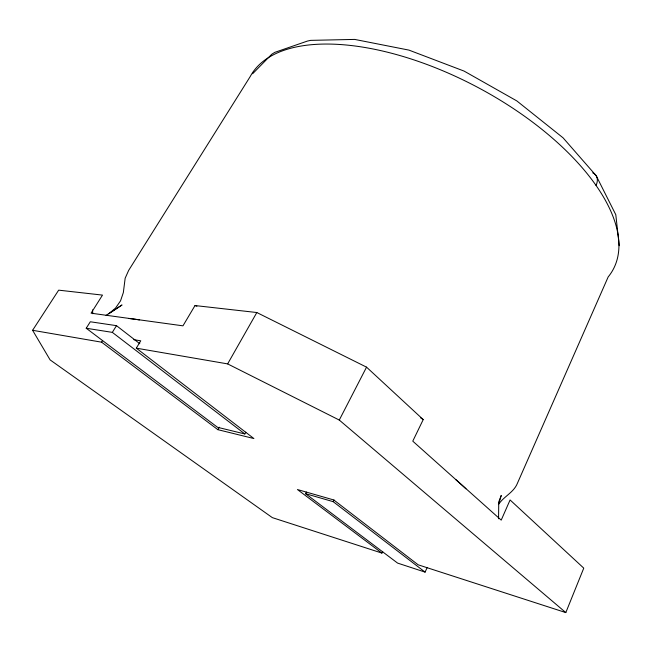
<?xml version="1.0" encoding="UTF-8"?>
<svg xmlns="http://www.w3.org/2000/svg" width="652" height="652" viewBox="0 0 652 652"><rect width="100%" height="100%" fill="white"/><g stroke="black" fill="none" stroke-linecap="round" stroke-linejoin="round"><path stroke-width="0.98" d="M498.568 518.772L498.715 504.143L501.233 495.455L498.43 502.733M381.893 553.075L297.434 489.538L333.8 499.97L418.16 564.811L565.814 612.587L583.76 568.136L510.084 499.962L501.217 520.125L412.773 441.159L423.221 419.595L366.546 367.149L256.823 312.528L195.005 305.552L182.968 325.837L91.076 313.188L102.494 295.103L58.664 290.156L32.6 330.295L50.114 359.904L272.349 517.639L381.893 553.075L382.691 551.388M306.407 492.048L305.56 493.686L397.59 563.092L425.08 572.114L427.182 567.517M425.08 572.114L333.172 501.657L334.02 499.97M565.814 612.587L339.276 420.059L366.546 367.149M139.789 343.71L116.48 325.658L90.302 321.77L86.219 328.249L217.548 427.304L244.85 433.955L245.828 432.178M32.6 330.295L101.582 342.178L217.874 429.676L219.251 427.199M133.79 339.684L140.75 340.809L136.292 348.16L227.638 363.897L256.823 312.528M86.219 328.249L112.331 332.373L116.48 325.658M101.582 342.178L102.551 340.621M498.861 503.963C504.216 496.156 513.931 492.333 517.492 483.108L608.186 276.904A205.519 97.246 27.9 0 0 486.074 91.916A205.519 97.246 27.9 0 0 250.221 76.545L128.68 270.352L125.16 278.217L123.342 292.577L120.538 300.833L115.543 308.094L108.688 313.848L122.022 304.965L106.056 315.364M252.617 73.757L271.754 54.238L274.875 52.331L307.385 41.084L310.637 40.367L354.672 39.413L408.934 50.106L464.077 71.084L516.84 100.93L563.075 137.833L596.181 175.698L615.798 214.704L619.237 245.698M217.874 429.676L253.889 438.543L136.292 348.16M305.56 493.686L333.172 501.657M195.005 305.552L196.896 306.204M227.638 363.897L339.276 420.059M420.687 417.924L423.221 419.595M112.331 332.373L244.85 433.955M92.486 309.887L92.845 313.751M128.452 318.453A227.198 50.31 27.9 0 1 139.438 319.92M455.829 479.644A227.198 50.31 27.9 0 1 465.944 488.821M592.725 172.829A17.971 11.239 -35 0 1 596.042 185.437"/></g></svg>
